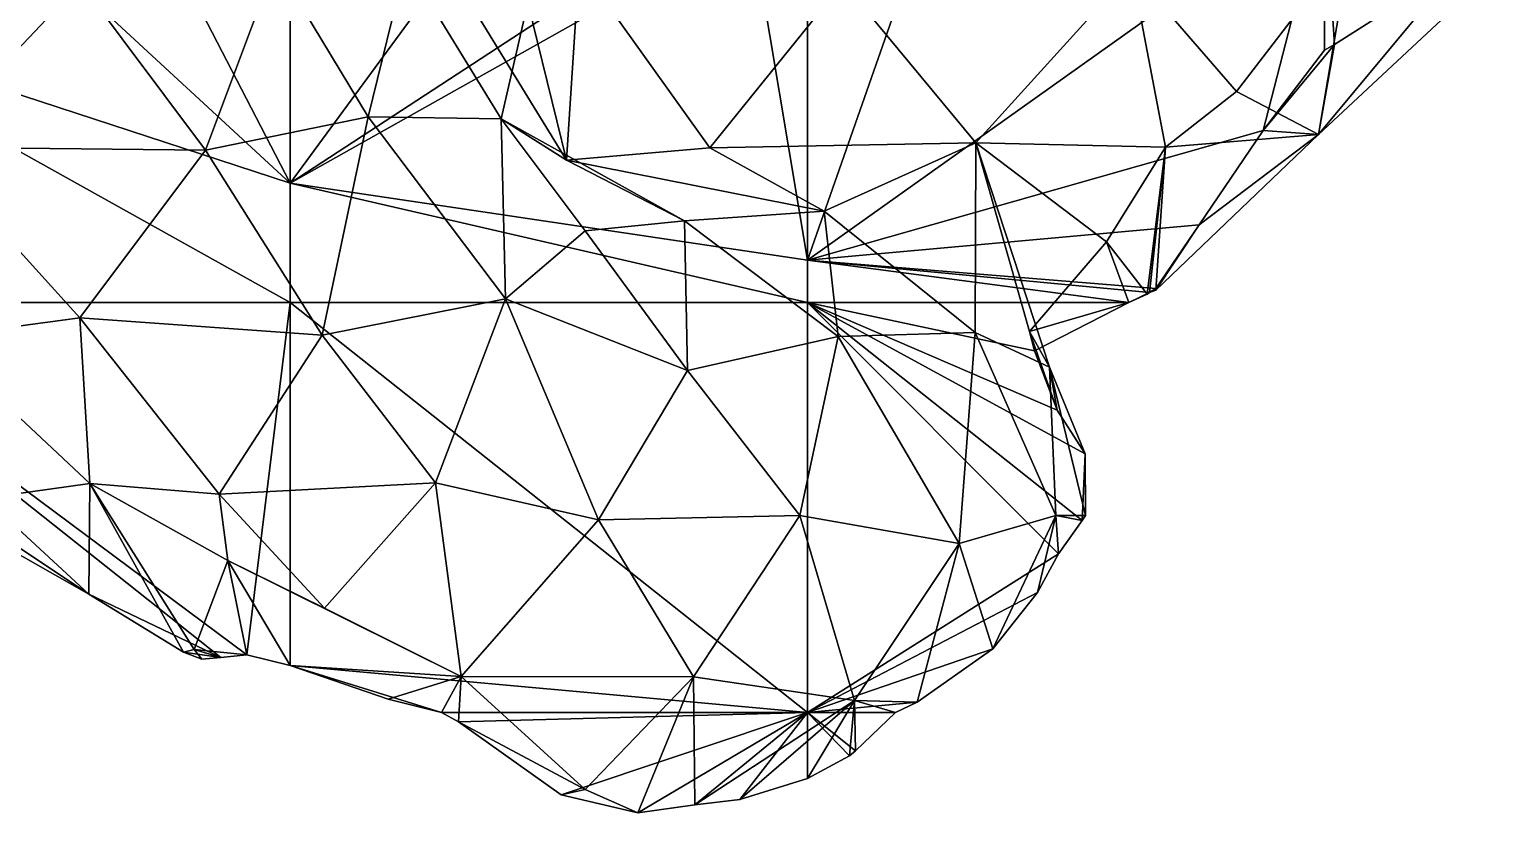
# Model space of a CAD drawing. Extents: x 290083 to 295691, y 4553739 to 4561622.
# Drawn here: x 291844.8 to 291986.5, y 4553942.6 to 4554018.4 of the extents above; entities that cross this region are included whole.
import ezdxf

# ---------------------------------------------------------------- set-up
doc = ezdxf.new("R2010")
doc.units = 0
doc.layers.add('Au_ppm_Pref_-_0_3', color=7, linetype='CONTINUOUS')

msp = doc.modelspace()

# ---------------------------------------------------------------- linework, layer by layer
at = {"layer": 'Au_ppm_Pref_-_0_3'}
for points in [[(291970, 4554031.65, 1899.63), (291964.06, 4554008.59, 1896.62), (291920, 4553996.07, 1895.47)], [(291920, 4553996.07, 1895.47), (291932.13, 4554030.69, 1905.21), (291970, 4554031.65, 1899.63)], [(291920, 4554026.7, 1905.76), (291932.13, 4554030.69, 1905.21), (291920, 4553996.07, 1895.47)], [(291970, 4554031.65, 1899.63), (291970, 4554016.37, 1897.59), (291964.06, 4554008.59, 1896.62)], [(291970, 4554016.37, 1897.59), (291970, 4554031.65, 1899.63), (291970.96, 4554016.93, 1897.48)], [(291970.96, 4554016.93, 1897.48), (291970, 4554031.65, 1899.63), (291983.07, 4554024.65, 1896.18)], [(291870, 4554027.22, 1904.92), (291888.85, 4554029.2, 1905.98), (291870, 4554003.49, 1895.47)], [(291888.85, 4554029.2, 1905.98), (291908.4, 4554028.63, 1906.05), (291870, 4554003.49, 1895.47)], [(291908.4, 4554028.63, 1906.05), (291914.57, 4554028.6, 1906.13), (291870, 4554003.49, 1895.47)], [(291914.57, 4554028.6, 1906.13), (291920, 4553996.07, 1895.47), (291870, 4554003.49, 1895.47)], [(291920, 4554026.7, 1905.76), (291920, 4553996.07, 1895.47), (291914.57, 4554028.6, 1906.13)], [(291858.24, 4554026.27, 1903.01), (291870, 4554003.49, 1895.47), (291850.37, 4554021.66, 1900.15)], [(291870, 4554003.49, 1895.47), (291858.24, 4554026.27, 1903.01), (291870, 4554027.22, 1904.92)], [(291972.55, 4554026.78, 1890.1), (291951.35, 4554024.09, 1887.6), (291961.5, 4554012.36, 1890.5)], [(291972.55, 4554026.78, 1890.1), (291961.5, 4554012.36, 1890.5), (291969.4, 4554008.2, 1894.64)], [(291972.55, 4554026.78, 1890.1), (291969.4, 4554008.2, 1894.64), (291986.54, 4554024.21, 1894.78)], [(291849.71, 4554022.9, 1866.33), (291835.63, 4554026.04, 1869.61), (291834.71, 4554006.98, 1866.49)], [(291861.81, 4554006.71, 1866.4), (291868.56, 4554024.8, 1867.19), (291849.71, 4554022.9, 1866.33)], [(291861.81, 4554006.71, 1866.4), (291877.53, 4554009.92, 1870.09), (291868.56, 4554024.8, 1867.19)], [(291881.17, 4554024.8, 1871.79), (291868.56, 4554024.8, 1867.19), (291877.53, 4554009.92, 1870.09)], [(291877.53, 4554009.92, 1870.09), (291890.39, 4554009.74, 1875.17), (291881.17, 4554024.8, 1871.79)], [(291881.17, 4554024.8, 1871.79), (291890.39, 4554009.74, 1875.17), (291892.96, 4554020.94, 1876.83)], [(291897.93, 4554024.62, 1888.91), (291884.97, 4554024.87, 1882.74), (291896.7, 4554005.73, 1882.83)], [(291884.97, 4554024.87, 1882.74), (291892.96, 4554020.94, 1876.83), (291896.7, 4554005.73, 1882.83)], [(291897.93, 4554024.62, 1888.91), (291896.7, 4554005.73, 1882.83), (291910.56, 4554006.92, 1889)], [(291897.93, 4554024.62, 1888.91), (291910.56, 4554006.92, 1889), (291923.45, 4554022.92, 1886.71)], [(291936.27, 4554007.42, 1889.16), (291951.35, 4554024.09, 1887.6), (291923.45, 4554022.92, 1886.71)], [(291954.63, 4554006.98, 1891.94), (291951.35, 4554024.09, 1887.6), (291936.27, 4554007.42, 1889.16)], [(291951.35, 4554024.09, 1887.6), (291954.63, 4554006.98, 1891.94), (291961.5, 4554012.36, 1890.5)], [(291983.07, 4554024.65, 1896.18), (291969.4, 4554008.2, 1894.64), (291970.96, 4554016.93, 1897.48)], [(291983.07, 4554024.65, 1896.18), (291986.54, 4554024.21, 1894.78), (291969.4, 4554008.2, 1894.64)], [(291861.81, 4554006.71, 1866.4), (291849.71, 4554022.9, 1866.33), (291834.71, 4554006.98, 1866.49)], [(291910.56, 4554006.92, 1889), (291936.27, 4554007.42, 1889.16), (291923.45, 4554022.92, 1886.71)], [(291850.37, 4554021.66, 1900.15), (291870, 4554003.49, 1895.47), (291820, 4554019.85, 1895.47)], [(291896.7, 4554005.73, 1882.83), (291892.96, 4554020.94, 1876.83), (291890.39, 4554009.74, 1875.17)], [(291870, 4553991.97, 1890.88), (291820, 4553991.97, 1887.5), (291820, 4554019.85, 1895.47)], [(291820, 4554019.85, 1895.47), (291870, 4554003.49, 1895.47), (291870, 4553991.97, 1890.88)], [(291970.96, 4554016.93, 1897.48), (291964.06, 4554008.59, 1896.62), (291970, 4554016.37, 1897.59)], [(291969.4, 4554008.2, 1894.64), (291964.06, 4554008.59, 1896.62), (291970.96, 4554016.93, 1897.48)], [(291969.4, 4554008.2, 1894.64), (291961.5, 4554012.36, 1890.5), (291954.63, 4554006.98, 1891.94)], [(291861.81, 4554006.71, 1866.4), (291873.07, 4553988.8, 1864.71), (291877.53, 4554009.92, 1870.09)], [(291877.53, 4554009.92, 1870.09), (291873.07, 4553988.8, 1864.71), (291890.8, 4553992.3, 1869.79)], [(291890.39, 4554009.74, 1875.17), (291877.53, 4554009.92, 1870.09), (291890.8, 4553992.3, 1869.79)], [(291896.7, 4554005.73, 1882.83), (291890.39, 4554009.74, 1875.17), (291908.11, 4553999.86, 1877.78)], [(291890.39, 4554009.74, 1875.17), (291890.8, 4553992.3, 1869.79), (291898.51, 4553998.88, 1873.59)], [(291908.11, 4553999.86, 1877.78), (291890.39, 4554009.74, 1875.17), (291898.51, 4553998.88, 1873.59)], [(291920, 4553996.07, 1895.47), (291964.06, 4554008.59, 1896.62), (291957.87, 4553999.48, 1895.47)], [(291954.63, 4554006.98, 1891.94), (291953.68, 4553993.16, 1894.64), (291969.4, 4554008.2, 1894.64)], [(291969.4, 4554008.2, 1894.64), (291953.68, 4553993.16, 1894.64), (291957.87, 4553999.48, 1895.47)], [(291969.4, 4554008.2, 1894.64), (291957.87, 4553999.48, 1895.47), (291964.06, 4554008.59, 1896.62)], [(291861.81, 4554006.71, 1866.4), (291834.71, 4554006.98, 1866.49), (291849.66, 4553990.47, 1866.12)], [(291849.66, 4553990.47, 1866.12), (291834.71, 4554006.98, 1866.49), (291835.55, 4553988.57, 1870.59)], [(291861.81, 4554006.71, 1866.4), (291849.66, 4553990.47, 1866.12), (291873.07, 4553988.8, 1864.71)], [(291896.7, 4554005.73, 1882.83), (291921.63, 4554000.81, 1883.84), (291910.56, 4554006.92, 1889)], [(291936.27, 4554007.42, 1889.16), (291910.56, 4554006.92, 1889), (291921.63, 4554000.81, 1883.84)], [(291936.27, 4554007.42, 1889.16), (291921.63, 4554000.81, 1883.84), (291936.22, 4553989.06, 1882.8)], [(291943.4, 4553985.71, 1888.71), (291936.27, 4554007.42, 1889.16), (291936.22, 4553989.06, 1882.8)], [(291941.47, 4553989.16, 1892.21), (291948.91, 4553997.82, 1891.59), (291936.27, 4554007.42, 1889.16)], [(291943.4, 4553985.71, 1888.71), (291941.47, 4553989.16, 1892.21), (291936.27, 4554007.42, 1889.16)], [(291948.91, 4553997.82, 1891.59), (291954.63, 4554006.98, 1891.94), (291936.27, 4554007.42, 1889.16)], [(291948.91, 4553997.82, 1891.59), (291952.85, 4553992.77, 1894.51), (291954.63, 4554006.98, 1891.94)], [(291952.85, 4553992.77, 1894.51), (291953.08, 4553992.94, 1894.57), (291954.63, 4554006.98, 1891.94)], [(291954.63, 4554006.98, 1891.94), (291953.08, 4553992.94, 1894.57), (291953.68, 4553993.16, 1894.64)], [(291896.7, 4554005.73, 1882.83), (291908.11, 4553999.86, 1877.78), (291921.63, 4554000.81, 1883.84)], [(291920, 4553991.97, 1894.09), (291870, 4553991.97, 1890.88), (291870, 4554003.49, 1895.47)], [(291870, 4554003.49, 1895.47), (291920, 4553996.07, 1895.47), (291920, 4553991.97, 1894.09)], [(291922.97, 4553988.68, 1876.94), (291921.63, 4554000.81, 1883.84), (291908.11, 4553999.86, 1877.78)], [(291922.97, 4553988.68, 1876.94), (291936.22, 4553989.06, 1882.8), (291921.63, 4554000.81, 1883.84)], [(291908.11, 4553999.86, 1877.78), (291898.51, 4553998.88, 1873.59), (291908.41, 4553985.38, 1873.42)], [(291922.97, 4553988.68, 1876.94), (291908.11, 4553999.86, 1877.78), (291908.41, 4553985.38, 1873.42)], [(291957.87, 4553999.48, 1895.47), (291953.68, 4553993.31, 1894.69), (291920, 4553996.07, 1895.47)], [(291957.87, 4553999.48, 1895.47), (291953.68, 4553993.16, 1894.64), (291953.68, 4553993.31, 1894.69)], [(291908.41, 4553985.38, 1873.42), (291898.51, 4553998.88, 1873.59), (291890.8, 4553992.3, 1869.79)], [(291948.91, 4553997.82, 1891.59), (291941.47, 4553989.16, 1892.21), (291951.09, 4553991.97, 1894.24)], [(291948.91, 4553997.82, 1891.59), (291951.09, 4553991.97, 1894.24), (291952.85, 4553992.77, 1894.51)], [(291951.09, 4553991.97, 1894.24), (291951.08, 4553991.97, 1894.23), (291920, 4553996.07, 1895.47)], [(291920, 4553991.97, 1894.09), (291920, 4553996.07, 1895.47), (291951.08, 4553991.97, 1894.23)], [(291953.08, 4553992.94, 1894.57), (291951.09, 4553991.97, 1894.24), (291920, 4553996.07, 1895.47)], [(291953.68, 4553993.31, 1894.69), (291953.08, 4553992.94, 1894.57), (291920, 4553996.07, 1895.47)], [(291890.8, 4553992.3, 1869.79), (291873.07, 4553988.8, 1864.71), (291884.05, 4553974.5, 1866.88)], [(291890.8, 4553992.3, 1869.79), (291884.05, 4553974.5, 1866.88), (291899.8, 4553970.94, 1870.12)], [(291908.41, 4553985.38, 1873.42), (291890.8, 4553992.3, 1869.79), (291899.8, 4553970.94, 1870.12)], [(291953.08, 4553992.94, 1894.57), (291952.85, 4553992.77, 1894.51), (291951.09, 4553991.97, 1894.24)], [(291953.68, 4553993.31, 1894.69), (291953.68, 4553993.16, 1894.64), (291953.08, 4553992.94, 1894.57)], [(291850.52, 4553963.75, 1875.21), (291839.2, 4553970.15, 1877.6), (291820, 4553991.97, 1887.5)], [(291820, 4553991.97, 1887.5), (291863.29, 4553957.61, 1873.09), (291850.52, 4553963.75, 1875.21)], [(291820, 4553991.97, 1887.5), (291865.79, 4553957.88, 1873.39), (291863.29, 4553957.61, 1873.09)], [(291870, 4553991.97, 1890.88), (291865.79, 4553957.88, 1873.39), (291820, 4553991.97, 1887.5)], [(291870, 4553991.97, 1890.88), (291870, 4553956.84, 1873.16), (291865.79, 4553957.88, 1873.39)], [(291920, 4553952.28, 1878.15), (291870, 4553956.84, 1873.16), (291870, 4553991.97, 1890.88)], [(291870, 4553991.97, 1890.88), (291920, 4553991.97, 1894.09), (291920, 4553952.28, 1878.15)], [(291946.57, 4553970.88, 1886.29), (291944.26, 4553967.66, 1884.94), (291920, 4553991.97, 1894.09)], [(291944.26, 4553967.66, 1884.94), (291920, 4553952.28, 1878.15), (291920, 4553991.97, 1894.09)], [(291944.16, 4553981.56, 1890.29), (291946.85, 4553977.31, 1888.71), (291920, 4553991.97, 1894.09)], [(291941.94, 4553987.3, 1892.44), (291944.16, 4553981.56, 1890.29), (291920, 4553991.97, 1894.09)], [(291951.08, 4553991.97, 1894.23), (291941.94, 4553987.3, 1892.44), (291920, 4553991.97, 1894.09)], [(291920, 4553991.97, 1894.09), (291946.85, 4553977.31, 1888.71), (291946.57, 4553970.88, 1886.29)], [(291941.47, 4553989.16, 1892.21), (291941.94, 4553987.3, 1892.44), (291951.08, 4553991.97, 1894.23)], [(291951.09, 4553991.97, 1894.24), (291941.47, 4553989.16, 1892.21), (291951.08, 4553991.97, 1894.23)], [(291850.62, 4553974.44, 1871.79), (291849.66, 4553990.47, 1866.12), (291835.55, 4553988.57, 1870.59)], [(291850.62, 4553974.44, 1871.79), (291863.11, 4553973.41, 1866.77), (291849.66, 4553990.47, 1866.12)], [(291849.66, 4553990.47, 1866.12), (291863.11, 4553973.41, 1866.77), (291873.07, 4553988.8, 1864.71)], [(291850.62, 4553974.44, 1871.79), (291835.55, 4553988.57, 1870.59), (291837.29, 4553972.58, 1877.58)], [(291884.05, 4553974.5, 1866.88), (291873.07, 4553988.8, 1864.71), (291863.11, 4553973.41, 1866.77)], [(291922.97, 4553988.68, 1876.94), (291908.41, 4553985.38, 1873.42), (291919.26, 4553971.34, 1872.98)], [(291922.97, 4553988.68, 1876.94), (291919.26, 4553971.34, 1872.98), (291934.66, 4553968.63, 1877.93)], [(291922.97, 4553988.68, 1876.94), (291934.66, 4553968.63, 1877.93), (291936.22, 4553989.06, 1882.8)], [(291936.22, 4553989.06, 1882.8), (291934.66, 4553968.63, 1877.93), (291944.01, 4553971.34, 1883.79)], [(291943.4, 4553985.71, 1888.71), (291936.22, 4553989.06, 1882.8), (291944.01, 4553971.34, 1883.79)], [(291941.47, 4553989.16, 1892.21), (291944.16, 4553981.56, 1890.29), (291941.94, 4553987.3, 1892.44)], [(291941.47, 4553989.16, 1892.21), (291943.4, 4553985.71, 1888.71), (291944.16, 4553981.56, 1890.29)], [(291908.41, 4553985.38, 1873.42), (291899.8, 4553970.94, 1870.12), (291919.26, 4553971.34, 1872.98)], [(291946.89, 4553971.34, 1886.46), (291946.85, 4553977.31, 1888.71), (291943.4, 4553985.71, 1888.71)], [(291946.89, 4553971.34, 1886.46), (291943.4, 4553985.71, 1888.71), (291944.01, 4553971.34, 1883.79)], [(291943.4, 4553985.71, 1888.71), (291946.85, 4553977.31, 1888.71), (291944.16, 4553981.56, 1890.29)], [(291946.57, 4553970.88, 1886.29), (291946.85, 4553977.31, 1888.71), (291946.89, 4553971.34, 1886.46)], [(291850.52, 4553963.75, 1875.21), (291850.62, 4553974.44, 1871.79), (291837.29, 4553972.58, 1877.58)], [(291850.62, 4553974.44, 1871.79), (291850.52, 4553963.75, 1875.21), (291859.67, 4553958.14, 1873.05)], [(291850.62, 4553974.44, 1871.79), (291859.67, 4553958.14, 1873.05), (291860.71, 4553958.4, 1872.51)], [(291850.62, 4553974.44, 1871.79), (291860.71, 4553958.4, 1872.51), (291863.95, 4553966.99, 1870.89)], [(291850.62, 4553974.44, 1871.79), (291863.95, 4553966.99, 1870.89), (291863.11, 4553973.41, 1866.77)], [(291863.11, 4553973.41, 1866.77), (291873.31, 4553962.38, 1867.9), (291884.05, 4553974.5, 1866.88)], [(291886.53, 4553955.77, 1871.33), (291884.05, 4553974.5, 1866.88), (291873.31, 4553962.38, 1867.9)], [(291886.53, 4553955.77, 1871.33), (291899.8, 4553970.94, 1870.12), (291884.05, 4553974.5, 1866.88)], [(291850.52, 4553963.75, 1875.21), (291837.29, 4553972.58, 1877.58), (291839.2, 4553970.15, 1877.6)], [(291863.11, 4553973.41, 1866.77), (291863.95, 4553966.99, 1870.89), (291873.31, 4553962.38, 1867.9)], [(291886.53, 4553955.77, 1871.33), (291908.99, 4553955.74, 1872.63), (291899.8, 4553970.94, 1870.12)], [(291908.99, 4553955.74, 1872.63), (291919.26, 4553971.34, 1872.98), (291899.8, 4553970.94, 1870.12)], [(291919.26, 4553971.34, 1872.98), (291908.99, 4553955.74, 1872.63), (291924.54, 4553953.47, 1876.18)], [(291934.66, 4553968.63, 1877.93), (291919.26, 4553971.34, 1872.98), (291924.54, 4553953.47, 1876.18)], [(291944.01, 4553971.34, 1883.79), (291934.66, 4553968.63, 1877.93), (291937.92, 4553958.44, 1881.07)], [(291944.01, 4553971.34, 1883.79), (291937.92, 4553958.44, 1881.07), (291942.24, 4553963.89, 1883.37)], [(291944.26, 4553967.66, 1884.94), (291944.01, 4553971.34, 1883.79), (291942.24, 4553963.89, 1883.37)], [(291946.57, 4553970.88, 1886.29), (291944.01, 4553971.34, 1883.79), (291944.26, 4553967.66, 1884.94)], [(291944.01, 4553971.34, 1883.79), (291946.57, 4553970.88, 1886.29), (291946.89, 4553971.34, 1886.46)], [(291930.61, 4553953.28, 1878.82), (291934.66, 4553968.63, 1877.93), (291924.54, 4553953.47, 1876.18)], [(291937.92, 4553958.44, 1881.07), (291934.66, 4553968.63, 1877.93), (291930.61, 4553953.28, 1878.82)], [(291860.71, 4553958.4, 1872.51), (291865.79, 4553957.88, 1873.39), (291863.95, 4553966.99, 1870.89)], [(291870, 4553956.84, 1873.16), (291863.95, 4553966.99, 1870.89), (291865.79, 4553957.88, 1873.39)], [(291886.53, 4553955.77, 1871.33), (291863.95, 4553966.99, 1870.89), (291870, 4553956.84, 1873.16)], [(291886.53, 4553955.77, 1871.33), (291873.31, 4553962.38, 1867.9), (291863.95, 4553966.99, 1870.89)], [(291944.26, 4553967.66, 1884.94), (291942.24, 4553963.89, 1883.37), (291920, 4553952.28, 1878.15)], [(291863.29, 4553957.61, 1873.09), (291859.67, 4553958.14, 1873.05), (291850.52, 4553963.75, 1875.21)], [(291942.24, 4553963.89, 1883.37), (291937.92, 4553958.44, 1881.07), (291920, 4553952.28, 1878.15)], [(291859.67, 4553958.14, 1873.05), (291861.44, 4553957.47, 1872.85), (291860.71, 4553958.4, 1872.51)], [(291863.29, 4553957.61, 1873.09), (291861.44, 4553957.47, 1872.85), (291859.67, 4553958.14, 1873.05)], [(291861.44, 4553957.47, 1872.85), (291863.29, 4553957.61, 1873.09), (291860.71, 4553958.4, 1872.51)], [(291860.71, 4553958.4, 1872.51), (291863.29, 4553957.61, 1873.09), (291865.79, 4553957.88, 1873.39)], [(291937.92, 4553958.44, 1881.07), (291930.61, 4553953.28, 1878.82), (291920, 4553952.28, 1878.15)], [(291870, 4553956.84, 1873.16), (291884.62, 4553952.28, 1872.99), (291879.47, 4553953.6, 1872.9)], [(291920, 4553952.28, 1878.15), (291884.62, 4553952.28, 1872.99), (291870, 4553956.84, 1873.16)], [(291886.53, 4553955.77, 1871.33), (291870, 4553956.84, 1873.16), (291879.47, 4553953.6, 1872.9)], [(291886.53, 4553955.77, 1871.33), (291879.47, 4553953.6, 1872.9), (291884.62, 4553952.28, 1872.99)], [(291886.27, 4553951.39, 1873.21), (291886.53, 4553955.77, 1871.33), (291884.62, 4553952.28, 1872.99)], [(291886.53, 4553955.77, 1871.33), (291886.27, 4553951.39, 1873.21), (291898.51, 4553944.85, 1873.93)], [(291886.53, 4553955.77, 1871.33), (291898.51, 4553944.85, 1873.93), (291908.99, 4553955.74, 1872.63)], [(291908.99, 4553955.74, 1872.63), (291898.51, 4553944.85, 1873.93), (291903.59, 4553942.6, 1875.58)], [(291909.11, 4553943.37, 1876.4), (291908.99, 4553955.74, 1872.63), (291903.59, 4553942.6, 1875.58)], [(291924.54, 4553953.47, 1876.18), (291908.99, 4553955.74, 1872.63), (291909.11, 4553943.37, 1876.4)], [(291913.46, 4553943.88, 1877.05), (291924.54, 4553953.47, 1876.18), (291909.11, 4553943.37, 1876.4)], [(291920, 4553945.92, 1878.04), (291924.54, 4553953.47, 1876.18), (291913.46, 4553943.88, 1877.05)], [(291924.54, 4553953.47, 1876.18), (291920, 4553945.92, 1878.04), (291924.07, 4553948.1, 1878.28)], [(291930.61, 4553953.28, 1878.82), (291928.51, 4553952.28, 1878.36), (291920, 4553952.28, 1878.15)], [(291924.07, 4553948.1, 1878.28), (291924.65, 4553948.59, 1878.31), (291924.54, 4553953.47, 1876.18)], [(291924.65, 4553948.59, 1878.31), (291928.51, 4553952.28, 1878.36), (291924.54, 4553953.47, 1876.18)], [(291928.51, 4553952.28, 1878.36), (291930.61, 4553953.28, 1878.82), (291924.54, 4553953.47, 1876.18)], [(291884.62, 4553952.28, 1872.99), (291920, 4553952.28, 1878.15), (291886.27, 4553951.39, 1873.21)], [(291886.27, 4553951.39, 1873.21), (291920, 4553952.28, 1878.15), (291896.2, 4553944.33, 1874.54)], [(291886.27, 4553951.39, 1873.21), (291896.2, 4553944.33, 1874.54), (291898.51, 4553944.85, 1873.93)], [(291896.2, 4553944.33, 1874.54), (291920, 4553952.28, 1878.15), (291903.59, 4553942.6, 1875.58)], [(291903.59, 4553942.6, 1875.58), (291920, 4553952.28, 1878.15), (291909.11, 4553943.37, 1876.4)], [(291909.11, 4553943.37, 1876.4), (291920, 4553952.28, 1878.15), (291913.46, 4553943.88, 1877.05)], [(291913.46, 4553943.88, 1877.05), (291920, 4553952.28, 1878.15), (291920, 4553945.92, 1878.04)], [(291924.07, 4553948.1, 1878.28), (291920, 4553952.28, 1878.15), (291924.65, 4553948.59, 1878.31)], [(291920, 4553945.92, 1878.04), (291920, 4553952.28, 1878.15), (291924.07, 4553948.1, 1878.28)], [(291920, 4553952.28, 1878.15), (291928.51, 4553952.28, 1878.36), (291924.65, 4553948.59, 1878.31)], [(291903.59, 4553942.6, 1875.58), (291898.51, 4553944.85, 1873.93), (291896.2, 4553944.33, 1874.54)]]:
    msp.add_3dface(points, dxfattribs=at)

doc.saveas('drawing.dxf')
